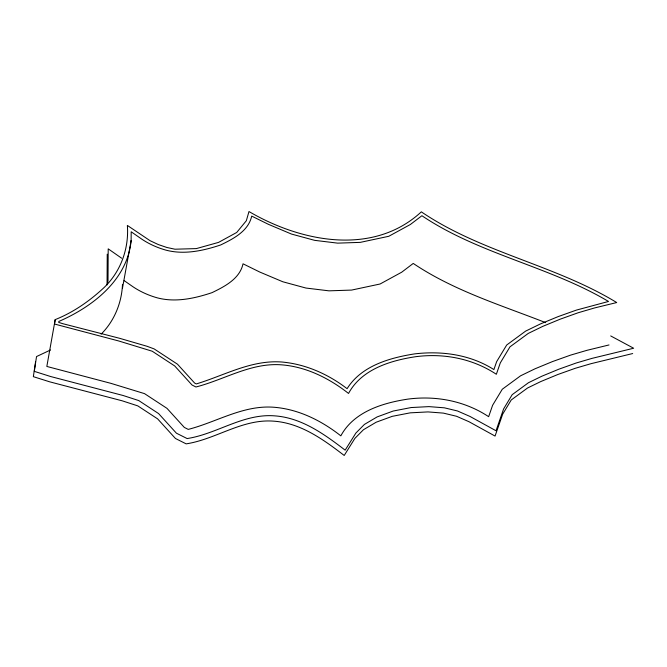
<?xml version="1.0" encoding="UTF-8"?>
<svg xmlns="http://www.w3.org/2000/svg" width="667" height="667" viewBox="0 0 667 667"><rect width="100%" height="100%" fill="white"/><g stroke="black" fill="none" stroke-linecap="round" stroke-linejoin="round"><path stroke-width="1" d="M107.062 284.034L107.237 254.152M101.126 334.15C114.265 321.127 121.778 302.76 122.486 284.367M131.132 240.579L131.182 231.774L140.037 237.936A66.417 47.857 10.3 0 0 165.891 250.125C184.117 254.961 203.21 250.784 220.702 244.947C233.367 238.778 248.432 231.149 251.701 216.1L268.426 224.329L291.479 234.059L314.641 240.345L337.652 243.138L360.28 242.371L388.761 236.293L410.38 224.487L421.903 215.724C479.265 254.31 549.316 266.291 608.512 301.459L576.371 310.105L558.104 316.625L540.437 323.92L525.613 331.124L506.687 345.022L496.64 361.664L493.888 369.585C470.443 354.619 441.929 350.667 414.657 353.885C389.595 357.82 361.306 365.875 347.098 388.686C328.172 374.154 305.594 364.065 281.666 361.998C251.242 359.771 224.379 375.471 196.306 383.925L194.664 383.1L177.497 364.207L154.144 348.916L147.099 346.298L119.61 338.302L62.631 323.645L58.704 322.403L58.854 321.436C92.671 306.77 127.422 279.957 131.132 240.579L122.461 288.277M35.559 361.864L33.35 376.663L49.775 381.849L122.178 400.809L137.786 405.878L157.62 418.868L175.454 438.494L186.16 443.863C216.033 439.253 242.188 418.751 273.503 421.144C300.65 422.978 323.395 439.52 344.205 455.461L354.919 438.344L363.457 429.723L376.18 422.211L392.254 416.333L410.205 412.848L427.997 411.914L443.405 413.115L456.545 416.275L469.009 421.727L495.056 436.068L502.66 414.19L511.239 399.967L527.53 388.011L540.862 381.524L557.77 374.537L575.246 368.301L591.02 363.682L632.683 353.543M55.194 319.618L54.536 324.037L118.684 340.962L152.226 351.226L174.696 365.95L192.029 385.017L195.94 386.985C224.521 379.673 251.092 362.406 281.791 364.857C306.512 366.842 329.281 378.322 348.541 393.447C361.522 369.293 390.328 360.53 415.708 356.695C443.755 353.026 472.645 358.563 496.348 374.279L500.317 362.873L509.988 346.832L528.256 333.417L542.713 326.396L560.188 319.176L578.256 312.723L594.647 307.921L616.717 302.551C554.994 264.899 481.341 252.601 421.336 211.848C372.953 256.503 300.692 241.854 248.983 211.539L246.34 220.719L236.727 232.458L218.543 242.396L196.323 248.599L174.962 249.208L166.858 247.474L158.296 244.556L150.05 240.679L127.364 225.438C129.148 248.699 120.502 272.378 103.293 288.286C89.12 301.359 73.162 312.456 55.194 319.618L46.832 366.441L110.972 383.367L144.522 393.63L166.992 408.354L184.317 427.422L188.236 429.39C216.808 422.078 243.388 404.811 274.087 407.262C298.808 409.246 321.577 420.727 340.837 435.851C353.818 411.697 382.625 402.935 408.004 399.099C436.043 395.431 464.941 400.967 488.644 416.683L492.605 405.278L502.284 389.236L520.552 375.821L535.001 368.801L552.484 361.581L570.552 355.127L586.943 350.325L609.013 344.956M107.162 284.867L108.012 280.79L108.204 248.849L121.661 258.221M50.534 349.975L36.527 356.562L34.317 371.361L50.734 376.555L123.137 395.506L138.753 400.575L158.579 413.565L176.413 433.191L187.119 438.561C216.992 433.959 243.147 413.448 274.471 415.841C301.609 417.675 324.354 434.217 345.164 450.158L355.886 433.041L364.415 424.42L377.147 416.908L393.222 411.03L411.164 407.545L428.956 406.62L444.364 407.82L457.504 410.98L469.968 416.433L496.023 430.765L503.618 408.888L512.198 394.664L528.489 382.708L541.829 376.221L558.738 369.243L576.213 362.998L591.979 358.379L633.65 348.241L610.705 335.926M545.689 322.645C500.659 305.027 453.702 290.645 413.24 263.432L401.709 272.194L380.09 284L351.609 290.078L328.981 290.845L305.97 288.052L282.808 281.766L259.755 272.036L243.03 263.807C239.761 278.856 224.696 286.485 212.031 292.646C194.539 298.491 175.446 302.668 157.22 297.832A66.417 47.857 10.3 0 1 131.366 285.643L124.129 280.599"/></g></svg>
